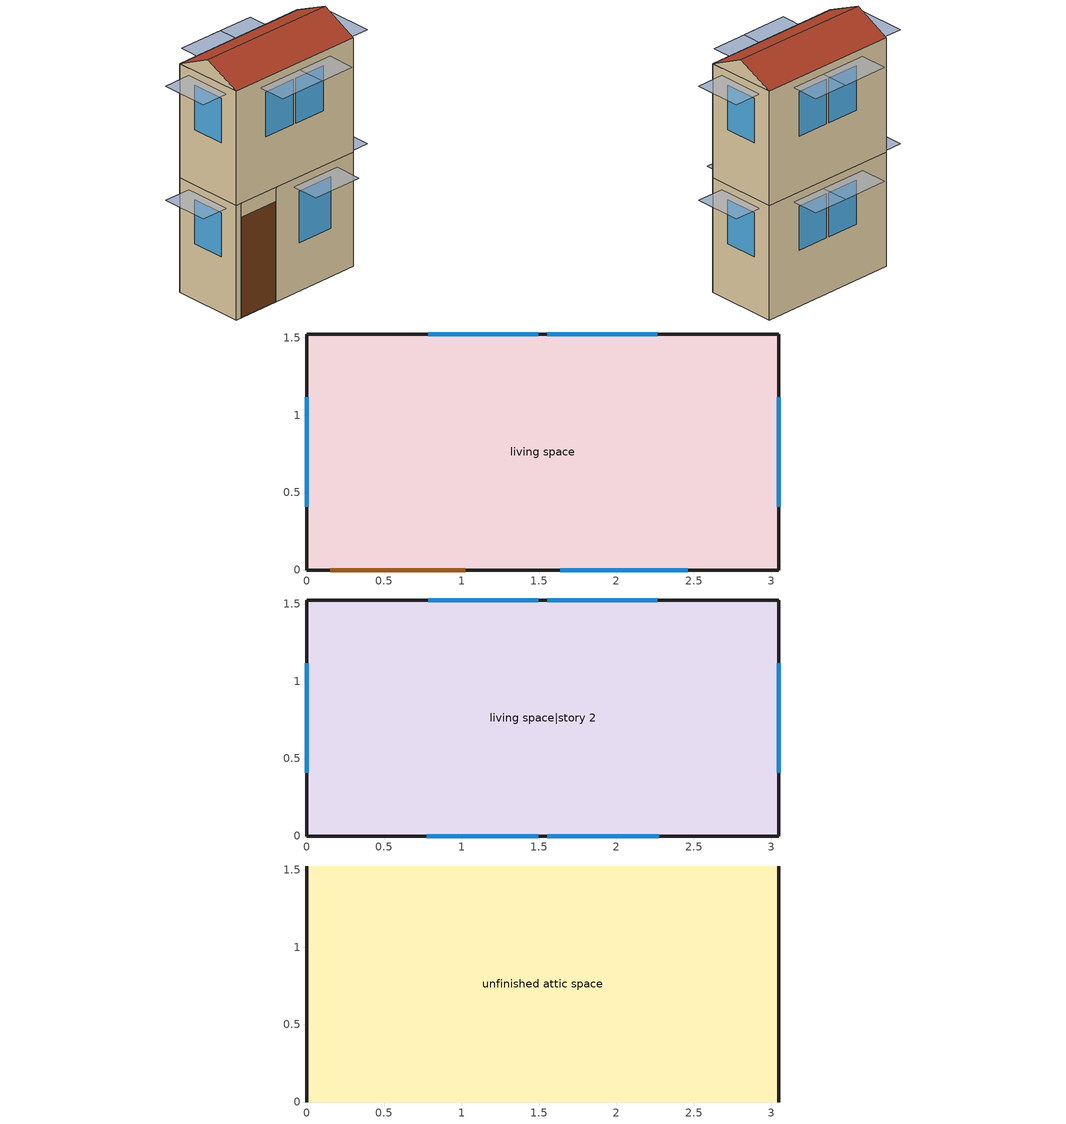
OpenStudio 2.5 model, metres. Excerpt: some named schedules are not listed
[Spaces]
living space
 floor foundation (FloorFndGrndFinSlab): 0,0 0,1.52 3.05,1.52 3.05,0 z0
 wall outside (WallExtInsFin): 0,1.52 0,0 0.13,0 1.05,0 3.05,0 3.05,1.52 0,1.52 z0:2.44
 window (WindowConstruction): 1.64,0 2.46,0 z1.04:2.13; 2.26,1.52 1.55,1.52 / 1.49,1.52 0.79,1.52 / 0,1.12 0,0.41 / 3.05,0.41 3.05,1.12 z1.19:2.13
 door (Door): 0.15,0 1.02,0 z0:2.13
living space|story 2
 floor to living space (FloorFinUninsFin): 0,0 0,1.52 3.05,1.52 3.05,0 z2.44
 wall outside (WallExtInsFin): 0,1.52 0,0 3.05,0 3.05,1.52 0,1.52 z2.44:4.88
 window (WindowConstruction): 0.78,0 1.49,0 / 1.55,0 2.27,0 z3.62:4.57; 2.26,1.52 1.55,1.52 / 1.49,1.52 0.79,1.52 / 0,1.12 0,0.41 / 3.05,0.41 3.05,1.12 z3.63:4.57
unfinished attic space
 floor to living space|story 2 (FloorFinInsUnfinAttic): 0,1.52 3.05,1.52 3.05,0 0,0 z4.88
 wall outside (WallExtUninsUnfin): 0,0.76,5.26 0,1.52,4.88 0,0,4.88; 3.05,0.76,5.26 3.05,0,4.88 3.05,1.52,4.88
 roof outside (RoofUnfinInsExt): 3.05,0.76,5.26 0,0.76,5.26 0,0,4.88 3.05,0,4.88; 0,0.76,5.26 3.05,0.76,5.26 3.05,1.52,4.88 0,1.52,4.88
shading: 2.61,0 1.49,0 1.49,-0.61 2.61,-0.61 z2.29; 1.65,0 0.62,0 0.62,-0.61 1.65,-0.61 z4.72; 0.63,1.52 1.65,1.52 1.65,2.13 0.63,2.13 z2.29; 2.42,0 1.4,0 1.4,-0.61 2.42,-0.61 z4.72; 0.63,1.52 1.65,1.52 1.65,2.13 0.63,2.13 z4.72; 1.4,1.52 2.42,1.52 2.42,2.13 1.4,2.13 z2.29; 3.05,1.27 3.05,0.26 3.66,0.26 3.66,1.27 z4.72; 0,0.26 0,1.27 -0.61,1.27 -0.61,0.26 z2.29; 1.4,1.52 2.42,1.52 2.42,2.13 1.4,2.13 z4.72; 0,0.26 0,1.27 -0.61,1.27 -0.61,0.26 z4.72; 3.05,1.27 3.05,0.26 3.66,0.26 3.66,1.27 z2.29
[Building]
Building 1: North Axis {deg}=22.5; Standards Number of Stories=2; Standards Number of Above Ground Stories=2; Standards Building Type=singlefamilydetached; Standards Number of Living Units=1
[Site]
Denver Intl Ap_CO_USA: Latitude {deg}=39.83; Longitude {deg}=-104.65; Time Zone {hr}=-7; Elevation {m}=1650; Terrain=Suburbs
[ClimateZones]
Climate Zone Institution Name 2=Building America; Climate Zone Document Year 2=0; Climate Zone Value 2=Cold
[Site:WaterMainsTemperature]
Calculation Method=Correlation; Annual Average Outdoor Air Temperature {C}=10.8753; Maximum Difference In Monthly Average Outdoor Air Temperatures {deltaC}=23.1524
[Site:GroundTemperature:Deep]
10.8753, 10.8753, 10.8753, 10.8753, 10.8753, 10.8753, 10.8753, 10.8753, 10.8753, 10.8753, 10.8753, 10.8753
[Material] Roughness=Rough
Name | Thickness {m} | Conductivity {W/m-K} | Density {kg/m3} | Specific Heat {J/kg-K} | Thermal Absorptance | Solar Absorptance | Visible Absorptance
FloorUAAdditionalCeilingIns | 0.12827 | 0.0411113 | 16.02 | 1046.75
FloorUATrussandIns | 0.0889 | 0.0436674 | 50.7834 | 1165.1
Drywall 0.5 in. | 0.0127 | 0.160291 | 801 | 837.4 | 0.9 | 0.5 | 0.1
Asphalt Shingles, Medium | 0.009525 | 0.162714 | 1121.4 | 1465.45 | 0.91 | 0.85 | 0.85
RoofSheathing | 0.01905 | 0.115458 | 512.64 | 1214.23
RoofUARoofIns | 0.18415 | 8.02397 | 37.0049 | 1207.88
FootingMaterial | 0.2032 | 1.31141 | 2242.8 | 837.4
Concrete 8 in. | 0.1016 | 1.31141 | 2242.8 | 837.4 | 0.9
Floor Covering | 0.0127 | 0.0433444 | 54.468 | 1339.84 | 0.9 | 0.9
FloorFinStudAndAirFloor | 0.1397 | 0.557395 | 67.691 | 1210.98
Wood Floor | 0.015875 | 0.115458 | 544.68 | 1214.23
Vinyl, Light | 0.009525 | 0.089435 | 177.822 | 1046.75 | 0.9 | 0.3 | 0.3
WallSheathing | 0.0127 | 0.115458 | 512.64 | 1214.23
WallStudAndCavity | 0.0889 | 0.054245 | 162.403 | 1178.92
WallStudAndCavity 1 | 0.0889 | 0.393744 | 83.0341 | 1211.67
WallStudAndCavity 2 | 0.0889 | 0.397942 | 83.0341 | 1211.67
residential furniture material living space | 0.1524 | 0.115458 | 640.8 | 1214.23 | 0.9 | 0.6 | 0.1
DoorMaterial | 0.04445 | 0.0612267 | 512.64 | 1214.23
[Construction]
FloorFinInsUnfinAttic: FloorUAAdditionalCeilingIns, FloorUATrussandIns, Drywall 0.5 in.
RoofUnfinInsExt: Asphalt Shingles, Medium, RoofSheathing, RoofUARoofIns
FootingConstruction: FootingMaterial
FloorFndGrndFinSlab: Concrete 8 in., Floor Covering
FloorFinUninsFin: Drywall 0.5 in., FloorFinStudAndAirFloor, RoofSheathing, Wood Floor, Floor Covering
WallExtInsFin: Vinyl, Light, WallSheathing, WallStudAndCavity, Drywall 0.5 in.
WallExtUninsUnfin: Vinyl, Light, WallSheathing, WallStudAndCavity 1
WallIntFinUninsFin: WallStudAndCavity 2, Drywall 0.5 in.
residential furniture construction living space; residential furniture construction living space|story 2: residential furniture material living space
WindowConstruction: WindowMaterial
Door: DoorMaterial
[WindowMaterial:Shade]
CoolingShade: Solar Transmittance=0.999; Solar Reflectance=0.00099; Visible Transmittance=0.999; Visible Reflectance=0.00099; Thermal Hemispherical Emissivity=1e-005; Thermal Transmittance=0.999; Thickness {m}=0.0001; Conductivity {W/m-K}=10000; Shade to Glass Distance {m}=0.001; Top Opening Multiplier=0; Bottom Opening Multiplier=0; Left-Side Opening Multiplier=0; Right-Side Opening Multiplier=0; Airflow Permeability=0
[WindowMaterial:SimpleGlazingSystem]
WindowMaterial: U-Factor {W/m2-K}=2.10086; Solar Heat Gain Coefficient=0.21
[BuildingUnit] Building Unit Type=Residential
EPWWeatherInfo; unit 1
[ThermalZone] Use Ideal Air Loads=No
Name | Volume {m3}
living zone; unfinished attic zone
res ds_1 ret air zone | 0
[Sizing:Zone] Zone Cooling Design Supply Air Temperature Input Method=SupplyAirTemperature; Zone Cooling Design Supply Air Temperature {C}=14; Zone Cooling Design Supply Air Temperature Difference {deltaC}=11.11; Zone Heating Design Supply Air Temperature Input Method=SupplyAirTemperature; Zone Heating Design Supply Air Temperature {C}=40; Zone Heating Design Supply Air Temperature Difference {deltaC}=11.11; Zone Cooling Design Supply Air Humidity Ratio {kg-H2O/kg-air}=0.0085; Zone Heating Design Supply Air Humidity Ratio {kg-H2O/kg-air}=0.008; Cooling Design Air Flow Method=DesignDay; Heating Design Air Flow Method=DesignDay; Account for Dedicated Outdoor Air System=No; Dedicated Outdoor Air System Control Strategy=NeutralSupplyAir; Dedicated Outdoor Air Low Setpoint Temperature for Design {C}=autosize; Dedicated Outdoor Air High Setpoint Temperature for Design {C}=autosize
living zone; unfinished attic zone; res ds_1 ret air zone
[Space]
Name | Space Type | Thermal Zone | Building Unit
living space; living space|story 2 | Space Type 1 | living zone | unit 1
unfinished attic space | Space Type 2 | unfinished attic zone
res ds_1 ret air space |  | res ds_1 ret air zone
[SpaceType]
Name | Standards Space Type
Space Type 1 | living
Space Type 2 | unfinished attic
[People:Definition] Number of People Calculation Method=People; Number of People {people}=1.32; Fraction Radiant=0.319734; Sensible Heat Fraction=0.573; Carbon Dioxide Generation Rate {m3/s-W}=0; Enable ASHRAE 55 Comfort Warnings=No; Mean Radiant Temperature Calculation Type=ZoneAveraged
residential occupants|living space|story 2; residential occupants|living space
[People] Number of People Schedule=residential occupants schedule; Activity Level Schedule=Schedule Ruleset 1; Multiplier=1
Name | People Definition | Space or SpaceType
residential occupants|living space|story 2 | residential occupants|living space|story 2 | living space|story 2
residential occupants|living space | residential occupants|living space | living space
[Foundation:Kiva]
Foundation Kiva 1: Wall Height Above Grade {m}=0.2032; Wall Depth Below Slab {m}=0.2032; Footing Wall Construction=FootingConstruction
[Foundation:Kiva:Settings]
Soil Conductivity {W/m-K}=1.731; Soil Density {kg/m3}=1842.3; Soil Specific Heat {J/kg-K}=418.7; Ground Solar Absorptivity=0.9; Ground Thermal Absorptivity=0.9; Ground Surface Roughness {m}=0.03; Far-Field Width {m}=40; Deep-Ground Boundary Condition=ZeroFlux; Deep-Ground Depth {m}=40; Minimum Cell Dimension {m}=0.02; Maximum Cell Growth Coefficient=1.5; Simulation Timestep=Hourly
[SurfaceProperty:ExposedFoundationPerimeter]
Surface 1: Exposed Perimeter Calculation Method=TotalExposedPerimeter; Total Exposed Perimeter {m}=9.144
[InternalMass:Definition] Design Level Calculation Method=SurfaceArea
Name | Construction | Surface Area {m2}
living space Partition; living space|story 2 Partition | WallIntFinUninsFin | 4.645152
residential furniture mass living space | residential furniture construction living space | 1.85806
residential furniture mass living space|story 2 | residential furniture construction living space|story 2 | 1.85806
[InternalMass] Multiplier=1
Name | Internal Mass Definition | Space or SpaceType
living space Partition | living space Partition | living space
living space|story 2 Partition | living space|story 2 Partition | living space|story 2
residential furniture mass living space | residential furniture mass living space | living space
residential furniture mass living space|story 2 | residential furniture mass living space|story 2 | living space|story 2
[ShadingControl]
WindowShadingControl: Shading Type=InteriorShade; Shading Device Material=CoolingShade; Shading Control Type=OnIfScheduleAllows; Schedule=Window shading schedule; Shading Control Is Scheduled=Yes
[ElectricEquipment:Definition] Design Level Calculation Method=EquipmentLevel
Name | Design Level {W} | Fraction Latent | Fraction Radiant | Fraction Lost
residential refrigerator | 65.0889 | 0 | 0 | 0
residential range electric | 35.9069 | 0.3 | 0.24 | 0.3
residential misc plug loads|living space|story 2; residential misc plug loads|living space | 153.145 | 0.021 | 0.558 | 0.049
res infil_1 house fan; res infil_1 range fan; res infil_1 bath fan | 0 | 0 | 0 | 1
[ElectricEquipment]
Name | Electric Equipment Definition | Space or SpaceType | Schedule
residential refrigerator | residential refrigerator | living space|story 2 | residential refrigerator schedule
residential range electric | residential range electric | living space|story 2 | residential range propane|false schedule
residential misc plug loads|living space|story 2 | residential misc plug loads|living space|story 2 | living space|story 2 | residential misc plug loads schedule
residential misc plug loads|living space | residential misc plug loads|living space | living space | residential misc plug loads schedule
res infil_1 house fan | res infil_1 house fan | living space|story 2 | Always On Discrete
res infil_1 range fan | res infil_1 range fan | living space|story 2 | Always On Discrete
res infil_1 bath fan | res infil_1 bath fan | living space|story 2 | Always On Discrete
[OtherEquipment:Definition]
residential range propane: Design Level Calculation Method=EquipmentLevel; Design Level {W}=375.952; Fraction Latent=0.2; Fraction Radiant=0.18; Fraction Lost=0.5
[OtherEquipment]
residential range propane: Other Equipment Definition=residential range propane; Space or SpaceType=living space|story 2; Schedule=residential range propane|false schedule; Fuel Type=PropaneGas
[GasEquipment:Definition]
residential hot tub heater gas: Design Level Calculation Method=EquipmentLevel; Design Level {W}=683.878; Fraction Latent=0; Fraction Radiant=0; Fraction Lost=1
[GasEquipment]
residential hot tub heater gas: Gas Equipment Definition=residential hot tub heater gas; Space or SpaceType=living space; Schedule=residential hot tub heater gas schedule
[SpaceInfiltration:EffectiveLeakageArea]
res infil|unfinished attic space: Space or SpaceType=unfinished attic space; Schedule=Always On Discrete; Effective Air Leakage Area {cm2}=154.684; Stack Coefficient=2.64777e-05; Wind Coefficient=3.58865e-05
[EnergyManagementSystem:Sensor]
Name | Output Variable or Output Meter | Output Variable or Output Meter Index Key
res_nv_pb_s | Site Outdoor Air Barometric Pressure
res_af_vw_s | Site Wind Speed
res_nv_wt_s | Site Outdoor Air Humidity Ratio
res_af_1_tin_s | Zone Mean Air Temperature | living zone
res_af_1_tt_s | Zone Outdoor Air Drybulb Temperature | living zone
res_nv_1_nva_s | Schedule Value | res nv_1 avail schedule
res_nv_1_sp_s | Schedule Value | res nv_1 temp schedule
res_ds_1_win_s | Zone Mean Air Humidity Ratio | living zone
res_infil_1_range_sch_s | Schedule Value | res mv_1 range exhaust schedule
res_infil_1_bath_sch_s | Schedule Value | res mv_1 bath exhaust schedule
res_infil_1_wh_sch_s | Schedule Value | Always On Discrete
[SpaceInfiltration:DesignFlowRate] Space or SpaceType=living space|story 2; Schedule=Always On Discrete; Design Flow Rate Calculation Method=Flow/Space; Design Flow Rate {m3/s}=0
res nv_1 flow; res infil_1 flow
[EnergyManagementSystem:Actuator]
Name | Actuated Component | Actuated Component Type | Actuated Component Control Type
res_nv_1_flow_act | res nv_1 flow | Zone Infiltration | Air Exchange Flow Rate
res_infil_1_house_fan_act | res infil_1 house fan | ElectricEquipment | Electric Power Level
res_infil_1_range_fan_act | res infil_1 range fan | ElectricEquipment | Electric Power Level
res_infil_1_bath_fan_act | res infil_1 bath fan | ElectricEquipment | Electric Power Level
res_infil_1_flow_act | res infil_1 flow | Zone Infiltration | Air Exchange Flow Rate
[EnergyManagementSystem:Program]
res_nv_1_program: Set Tdiff = res_af_1_tin_s-res_af_1_tt_s; Set dT = (@Abs Tdiff); Set pt = (@RhFnTdbWPb res_af_1_tt_s res_nv_wt_s res_nv_pb_s); Set NVA = 3018.4293253412557; Set Cs = 0.00017926040778923255; Set Cw = 8.70903777141566e-05; Set MNV = 0.12585265152000003; Set MHR = 0.0115; Set MRH = 0.7; Set temp1 = (res_nv_1_nva_s*NVA); Set SGNV = temp1*((((Cs*dT)+(Cw*(res_af_vw_s^2)))^0.5)/1000); If (res_nv_wt_s<MHR) && (pt<MRH) && (res_af_1_tin_s>res_nv_1_sp_s); Set temp2 = (res_af_1_tin_s-res_nv_1_sp_s); Set NVadj1 = temp2/(res_af_1_tin_s-res_af_1_tt_s); Set NVadj2 = (@Min NVadj1 1); Set NVadj3 = (@Max NVadj2 0); Set NVadj = SGNV*NVadj3; Set res_nv_1_flow_act = (@Min NVadj MNV); Else; Set res_nv_1_flow_act = 0; EndIf
res_ds_1_program: Set res_ds_1_lk_sup_fan_equiv = 0; Set res_ds_1_lk_ret_fan_equiv = 0
res_infil_1_program: Set p_m = 0.14; Set p_s = 0.22; Set s_m = 270; Set s_s = 370; Set z_m = 9.99744; Set z_s = 4.8768; Set f_t = (((s_m/z_m)^p_m)*((z_s/s_s)^p_s)); Set Tdiff = res_af_1_tin_s-res_af_1_tt_s; Set dT = @Abs Tdiff; Set c = 0.0035; Set Cs = 0.0749; Set Cw = 0.1406; Set n = 0.67; Set sft = (f_t*0.5); Set temp1 = ((c*Cw)*((sft*res_af_vw_s)^(2*n)))^2; Set Qn = (((c*Cs*(dT^n))^2)+temp1)^0.5; Set Tdiff = res_af_1_tin_s-res_af_1_tt_s; Set dT = @Abs Tdiff; Set QWHV = res_infil_1_wh_sch_s*0.0146; Set Qrange = res_infil_1_range_sch_s*0.0472; Set Qdryer = 0.0; Set Qbath = res_infil_1_bath_sch_s*0.0472; Set QhpwhOut = 0; Set QhpwhIn = 0; Set QductsOut = res_ds_1_lk_ret_fan_equiv; Set QductsIn = res_ds_1_lk_sup_fan_equiv; Set Qout = QWHV+Qrange+Qbath+Qdryer+QhpwhOut+QductsOut; Set Qin = QhpwhIn+QductsIn; Set Qu = (@Abs (Qout-Qin)); Set Qb = (@Min Qout Qin); Set faneff_wh = 0.9438948864000002; Set res_infil_1_house_fan_act = (QWHV*300)/faneff_wh; Set faneff_sp = 0.4719474432000001; Set res_infil_1_range_fan_act = (Qrange*300)/faneff_sp; Set res_infil_1_bath_fan_act = (Qbath*300)/faneff_sp; Set Q_acctd_for_elsewhere = QhpwhOut+QhpwhIn+QductsOut+QductsIn; Set res_infil_1_flow_act = (((Qu^2)+(Qn^2))^0.5)-Q_acctd_for_elsewhere; Set res_infil_1_flow_act = (@Max res_infil_1_flow_act 0)
[EnergyManagementSystem:ProgramCallingManager]
res af_1 program calling manager: BeginTimestepBeforePredictor; res_infil_1_program; res_nv_1_program
res ds_1 program calling manager: EndOfSystemTimestepAfterHVACReporting; res_ds_1_program
[Schedule:Ruleset]
Name | Default Day Schedule | Summer Design Day Schedule | Winter Design Day Schedule
residential occupants schedule | Schedule Day 1 | residential occupants schedule allday7 1 | residential occupants schedule allday1 1
Schedule Ruleset 1 | Schedule Day 2
Window shading schedule | Schedule Day 3 | Window shading schedule allday7 1 | Window shading schedule allday1 1
residential refrigerator schedule | Schedule Day 4 | residential refrigerator schedule allday7 1 | residential refrigerator schedule allday1 1
residential range propane|false schedule | Schedule Day 5 | residential range propane|false schedule allday7 1 | residential range propane|false schedule allday1 1
residential misc plug loads schedule | Schedule Day 6 | residential misc plug loads schedule allday7 1 | residential misc plug loads schedule allday1 1
residential hot tub heater gas schedule | Schedule Day 7 | residential hot tub heater gas schedule allday7 1 | residential hot tub heater gas schedule allday1 1
res nv_1 temp schedule | Schedule Day 8 | res nv_1 temp schedule allday7 1 | res nv_1 temp schedule allday1 1
res nv_1 avail schedule | Schedule Day 9
res mv_1 range exhaust schedule | Schedule Day 10 | res mv_1 range exhaust schedule allday7 1 | res mv_1 range exhaust schedule allday1 1
res mv_1 bath exhaust schedule | Schedule Day 11 | res mv_1 bath exhaust schedule allday7 1 | res mv_1 bath exhaust schedule allday1 1
[Schedule:Day]
Schedule Day 1; Schedule Day 3; Schedule Day 4; Schedule Day 5; Schedule Day 6; Schedule Day 7; Schedule Day 8; Schedule Day 9; Schedule Day 10; Schedule Day 11: 24, 0, 0
residential occupants schedule allday1; residential occupants schedule allday2; residential occupants schedule allday3; residential occupants schedule allday4; residential occupants schedule allday5; residential occupants schedule allday6; residential occupants schedule allday7; residential occupants schedule allday8; residential occupants schedule allday9; residential occupants schedule allday10; residential occupants schedule allday11; residential occupants schedule allday12; residential occupants schedule allday1 1; residential occupants schedule allday7 1: 1, 0, 1, 2, 0, 1, 3, 0, 1, 4, 0, 1, 5, 0, 1, 6, 0, 1, 7, 0, 1, 8, 0, 0.88, 9, 0, 0.41, 10, 0, 0.24, 11, 0, 0.24, 12, 0, 0.24, 13, 0, 0.24, 14, 0, 0.24, 15, 0, 0.24, 16, 0, 0.24, 17, 0, 0.29, 18, 0, 0.55, 19, 0, 0.9, 20, 0, 0.9, 21, 0, 0.9, 22, 0, 1, 23, 0, 1, 24, 0, 1
Schedule Day 2: 24, 0, 112.539
Window shading schedule allday1; Window shading schedule allday2; Window shading schedule allday3; Window shading schedule allday4; Window shading schedule allday11; Window shading schedule allday12; Window shading schedule allday1 1: 1, 0, 0, 2, 0, 0, 3, 0, 0, 4, 0, 0, 5, 0, 0, 6, 0, 0, 7, 0, 0, 8, 0, 0, 9, 0, 0, 10, 0, 0, 11, 0, 0, 12, 0, 0, 13, 0, 0, 14, 0, 0, 15, 0, 0, 16, 0, 0, 17, 0, 0, 18, 0, 0, 19, 0, 0, 20, 0, 0, 21, 0, 0, 22, 0, 0, 23, 0, 0, 24, 0, 0
Window shading schedule allday5; Window shading schedule allday6; Window shading schedule allday7; Window shading schedule allday8; Window shading schedule allday9; Window shading schedule allday10; Window shading schedule allday7 1; res nv_1 availability schedule allday1 on; res nv_1 availability schedule allday1 on 1; res nv_1 availability schedule allday1 on 2; res nv_1 availability schedule allday1 on 3; res nv_1 availability schedule allday1 on 4; res nv_1 availability schedule allday1 on 5; res nv_1 availability schedule allday1 on 6; res nv_1 availability schedule allday1 on 7: 1, 0, 1, 2, 0, 1, 3, 0, 1, 4, 0, 1, 5, 0, 1, 6, 0, 1, 7, 0, 1, 8, 0, 1, 9, 0, 1, 10, 0, 1, 11, 0, 1, 12, 0, 1, 13, 0, 1, 14, 0, 1, 15, 0, 1, 16, 0, 1, 17, 0, 1, 18, 0, 1, 19, 0, 1, 20, 0, 1, 21, 0, 1, 22, 0, 1, 23, 0, 1, 24, 0, 1
residential refrigerator schedule allday1; residential refrigerator schedule allday12; residential refrigerator schedule allday1 1: 1, 0, 0.610949, 2, 0, 0.595675, 3, 0, 0.580401, 4, 0, 0.565128, 5, 0, 0.549854, 6, 0, 0.549854, 7, 0, 0.580401, 8, 0, 0.610949, 9, 0, 0.626223, 10, 0, 0.626223, 11, 0, 0.610949, 12, 0, 0.610949, 13, 0, 0.641496, 14, 0, 0.641496, 15, 0, 0.641496, 16, 0, 0.626223, 17, 0, 0.672044, 18, 0, 0.733139, 19, 0, 0.763686, 20, 0, 0.733139, 21, 0, 0.717865, 22, 0, 0.702591, 23, 0, 0.672044, 24, 0, 0.626223
residential refrigerator schedule allday2: 1, 0, 0.609489, 2, 0, 0.594252, 3, 0, 0.579015, 4, 0, 0.563777, 5, 0, 0.54854, 6, 0, 0.54854, 7, 0, 0.579015, 8, 0, 0.609489, 9, 0, 0.624726, 10, 0, 0.624726, 11, 0, 0.609489, 12, 0, 0.609489, 13, 0, 0.639964, 14, 0, 0.639964, 15, 0, 0.639964, 16, 0, 0.624726, 17, 0, 0.670438, 18, 0, 0.731387, 19, 0, 0.761861, 20, 0, 0.731387, 21, 0, 0.71615, 22, 0, 0.700912, 23, 0, 0.670438, 24, 0, 0.624726
residential refrigerator schedule allday3; residential refrigerator schedule allday4; residential refrigerator schedule allday5: 1, 0, 0.791241, 2, 0, 0.77146, 3, 0, 0.751679, 4, 0, 0.731898, 5, 0, 0.712117, 6, 0, 0.712117, 7, 0, 0.751679, 8, 0, 0.791241, 9, 0, 0.811022, 10, 0, 0.811022, 11, 0, 0.791241, 12, 0, 0.791241, 13, 0, 0.830803, 14, 0, 0.830803, 15, 0, 0.830803, 16, 0, 0.811022, 17, 0, 0.870365, 18, 0, 0.949489, 19, 0, 0.989051, 20, 0, 0.949489, 21, 0, 0.929708, 22, 0, 0.909927, 23, 0, 0.870365, 24, 0, 0.811022
residential refrigerator schedule allday6; residential refrigerator schedule allday7; residential refrigerator schedule allday8; residential refrigerator schedule allday9; residential refrigerator schedule allday7 1: 1, 0, 0.8, 2, 0, 0.78, 3, 0, 0.76, 4, 0, 0.74, 5, 0, 0.72, 6, 0, 0.72, 7, 0, 0.76, 8, 0, 0.8, 9, 0, 0.82, 10, 0, 0.82, 11, 0, 0.8, 12, 0, 0.8, 13, 0, 0.84, 14, 0, 0.84, 15, 0, 0.84, 16, 0, 0.82, 17, 0, 0.88, 18, 0, 0.96, 19, 0, 1, 20, 0, 0.96, 21, 0, 0.94, 22, 0, 0.92, 23, 0, 0.88, 24, 0, 0.82
residential refrigerator schedule allday10: 1, 0, 0.679562, 2, 0, 0.662573, 3, 0, 0.645584, 4, 0, 0.628595, 5, 0, 0.611606, 6, 0, 0.611606, 7, 0, 0.645584, 8, 0, 0.679562, 9, 0, 0.696551, 10, 0, 0.696551, 11, 0, 0.679562, 12, 0, 0.679562, 13, 0, 0.71354, 14, 0, 0.71354, 15, 0, 0.71354, 16, 0, 0.696551, 17, 0, 0.747518, 18, 0, 0.815474, 19, 0, 0.849453, 20, 0, 0.815474, 21, 0, 0.798485, 22, 0, 0.781496, 23, 0, 0.747518, 24, 0, 0.696551
residential refrigerator schedule allday11: 1, 0, 0.675182, 2, 0, 0.658303, 3, 0, 0.641423, 4, 0, 0.624544, 5, 0, 0.607664, 6, 0, 0.607664, 7, 0, 0.641423, 8, 0, 0.675182, 9, 0, 0.692062, 10, 0, 0.692062, 11, 0, 0.675182, 12, 0, 0.675182, 13, 0, 0.708942, 14, 0, 0.708942, 15, 0, 0.708942, 16, 0, 0.692062, 17, 0, 0.742701, 18, 0, 0.810219, 19, 0, 0.843978, 20, 0, 0.810219, 21, 0, 0.793339, 22, 0, 0.77646, 23, 0, 0.742701, 24, 0, 0.692062
residential range propane|false schedule allday1; residential range propane|false schedule allday2; residential range propane|false schedule allday12; residential range propane|false schedule allday1 1: 1, 0, 0.0466667, 2, 0, 0.0466667, 3, 0, 0.0266667, 4, 0, 0.0266667, 5, 0, 0.0466667, 6, 0, 0.0733333, 7, 0, 0.166667, 8, 0, 0.28, 9, 0, 0.306667, 10, 0, 0.32, 11, 0, 0.28, 12, 0, 0.333333, 13, 0, 0.38, 14, 0, 0.306667, 15, 0, 0.38, 16, 0, 0.293333, 17, 0, 0.613333, 18, 0, 1, 19, 0, 0.78, 20, 0, 0.4, 21, 0, 0.233333, 22, 0, 0.166667, 23, 0, 0.106667, 24, 0, 0.0733333
residential range propane|false schedule allday3; residential range propane|false schedule allday5: 1, 0, 0.0421574, 2, 0, 0.0421574, 3, 0, 0.0240899, 4, 0, 0.0240899, 5, 0, 0.0421574, 6, 0, 0.0662473, 7, 0, 0.150562, 8, 0, 0.252944, 9, 0, 0.277034, 10, 0, 0.289079, 11, 0, 0.252944, 12, 0, 0.301124, 13, 0, 0.343282, 14, 0, 0.277034, 15, 0, 0.343282, 16, 0, 0.264989, 17, 0, 0.554069, 18, 0, 0.903373, 19, 0, 0.704631, 20, 0, 0.361349, 21, 0, 0.210787, 22, 0, 0.150562, 23, 0, 0.0963598, 24, 0, 0.0662473
residential range propane|false schedule allday4: 1, 0, 0.0419872, 2, 0, 0.0419872, 3, 0, 0.0239927, 4, 0, 0.0239927, 5, 0, 0.0419872, 6, 0, 0.0659799, 7, 0, 0.149954, 8, 0, 0.251923, 9, 0, 0.275916, 10, 0, 0.287912, 11, 0, 0.251923, 12, 0, 0.299909, 13, 0, 0.341896, 14, 0, 0.275916, 15, 0, 0.341896, 16, 0, 0.26392, 17, 0, 0.551832, 18, 0, 0.899727, 19, 0, 0.701787, 20, 0, 0.359891, 21, 0, 0.209936, 22, 0, 0.149954, 23, 0, 0.0959708, 24, 0, 0.0659799
residential range propane|false schedule allday6; residential range propane|false schedule allday9: 1, 0, 0.0378608, 2, 0, 0.0378608, 3, 0, 0.0216348, 4, 0, 0.0216348, 5, 0, 0.0378608, 6, 0, 0.0594956, 7, 0, 0.135217, 8, 0, 0.227165, 9, 0, 0.2488, 10, 0, 0.259617, 11, 0, 0.227165, 12, 0, 0.270435, 13, 0, 0.308295, 14, 0, 0.2488, 15, 0, 0.308295, 16, 0, 0.237982, 17, 0, 0.4976, 18, 0, 0.811304, 19, 0, 0.632817, 20, 0, 0.324521, 21, 0, 0.189304, 22, 0, 0.135217, 23, 0, 0.086539, 24, 0, 0.0594956
residential range propane|false schedule allday7; residential range propane|false schedule allday8; residential range propane|false schedule allday7 1: 1, 0, 0.0381161, 2, 0, 0.0381161, 3, 0, 0.0217806, 4, 0, 0.0217806, 5, 0, 0.0381161, 6, 0, 0.0598967, 7, 0, 0.136129, 8, 0, 0.228696, 9, 0, 0.250477, 10, 0, 0.261367, 11, 0, 0.228696, 12, 0, 0.272258, 13, 0, 0.310374, 14, 0, 0.250477, 15, 0, 0.310374, 16, 0, 0.239587, 17, 0, 0.500954, 18, 0, 0.816773, 19, 0, 0.637083, 20, 0, 0.326709, 21, 0, 0.19058, 22, 0, 0.136129, 23, 0, 0.0871225, 24, 0, 0.0598967
residential range propane|false schedule allday10; residential range propane|false schedule allday11: 1, 0, 0.0461562, 2, 0, 0.0461562, 3, 0, 0.026375, 4, 0, 0.026375, 5, 0, 0.0461562, 6, 0, 0.0725311, 7, 0, 0.164844, 8, 0, 0.276937, 9, 0, 0.303312, 10, 0, 0.3165, 11, 0, 0.276937, 12, 0, 0.329687, 13, 0, 0.375843, 14, 0, 0.303312, 15, 0, 0.375843, 16, 0, 0.290125, 17, 0, 0.606624, 18, 0, 0.989061, 19, 0, 0.771468, 20, 0, 0.395624, 21, 0, 0.230781, 22, 0, 0.164844, 23, 0, 0.1055, 24, 0, 0.0725311
residential misc plug loads schedule allday1; residential misc plug loads schedule allday12; residential misc plug loads schedule allday1 1: 1, 0, 0.655649, 2, 0, 0.618183, 3, 0, 0.599451, 4, 0, 0.580718, 5, 0, 0.599451, 6, 0, 0.618183, 7, 0, 0.693115, 8, 0, 0.786779, 9, 0, 0.805512, 10, 0, 0.805512, 11, 0, 0.805512, 12, 0, 0.824245, 13, 0, 0.842977, 14, 0, 0.842977, 15, 0, 0.824245, 16, 0, 0.86171, 17, 0, 0.899176, 18, 0, 0.974107, 19, 0, 0.99284, 20, 0, 0.936642, 21, 0, 0.880443, 22, 0, 0.842977, 23, 0, 0.749313, 24, 0, 0.674382
residential misc plug loads schedule allday2: 1, 0, 0.660377, 2, 0, 0.622642, 3, 0, 0.603774, 4, 0, 0.584906, 5, 0, 0.603774, 6, 0, 0.622642, 7, 0, 0.698113, 8, 0, 0.792453, 9, 0, 0.811321, 10, 0, 0.811321, 11, 0, 0.811321, 12, 0, 0.830189, 13, 0, 0.849057, 14, 0, 0.849057, 15, 0, 0.830189, 16, 0, 0.867925, 17, 0, 0.90566, 18, 0, 0.981132, 19, 0, 1, 20, 0, 0.943396, 21, 0, 0.886792, 22, 0, 0.849057, 23, 0, 0.754717, 24, 0, 0.679245
residential misc plug loads schedule allday3; residential misc plug loads schedule allday5: 1, 0, 0.521682, 2, 0, 0.491872, 3, 0, 0.476967, 4, 0, 0.462062, 5, 0, 0.476967, 6, 0, 0.491872, 7, 0, 0.551493, 8, 0, 0.626019, 9, 0, 0.640924, 10, 0, 0.640924, 11, 0, 0.640924, 12, 0, 0.655829, 13, 0, 0.670734, 14, 0, 0.670734, 15, 0, 0.655829, 16, 0, 0.68564, 17, 0, 0.71545, 18, 0, 0.775071, 19, 0, 0.789976, 20, 0, 0.745261, 21, 0, 0.700545, 22, 0, 0.670734, 23, 0, 0.596208, 24, 0, 0.536588
residential misc plug loads schedule allday4: 1, 0, 0.519581, 2, 0, 0.489891, 3, 0, 0.475045, 4, 0, 0.4602, 5, 0, 0.475045, 6, 0, 0.489891, 7, 0, 0.549271, 8, 0, 0.623497, 9, 0, 0.638342, 10, 0, 0.638342, 11, 0, 0.638342, 12, 0, 0.653187, 13, 0, 0.668033, 14, 0, 0.668033, 15, 0, 0.653187, 16, 0, 0.682878, 17, 0, 0.712568, 18, 0, 0.771949, 19, 0, 0.786794, 20, 0, 0.742258, 21, 0, 0.697723, 22, 0, 0.668033, 23, 0, 0.593807, 24, 0, 0.534426
residential misc plug loads schedule allday6; residential misc plug loads schedule allday9: 1, 0, 0.434473, 2, 0, 0.409646, 3, 0, 0.397232, 4, 0, 0.384819, 5, 0, 0.397232, 6, 0, 0.409646, 7, 0, 0.4593, 8, 0, 0.521367, 9, 0, 0.533781, 10, 0, 0.533781, 11, 0, 0.533781, 12, 0, 0.546194, 13, 0, 0.558608, 14, 0, 0.558608, 15, 0, 0.546194, 16, 0, 0.571021, 17, 0, 0.595848, 18, 0, 0.645502, 19, 0, 0.657916, 20, 0, 0.620675, 21, 0, 0.583435, 22, 0, 0.558608, 23, 0, 0.49654, 24, 0, 0.446886
residential misc plug loads schedule allday7; residential misc plug loads schedule allday8; residential misc plug loads schedule allday7 1: 1, 0, 0.43132, 2, 0, 0.406674, 3, 0, 0.39435, 4, 0, 0.382027, 5, 0, 0.39435, 6, 0, 0.406674, 7, 0, 0.455967, 8, 0, 0.517585, 9, 0, 0.529908, 10, 0, 0.529908, 11, 0, 0.529908, 12, 0, 0.542231, 13, 0, 0.554555, 14, 0, 0.554555, 15, 0, 0.542231, 16, 0, 0.566878, 17, 0, 0.591525, 18, 0, 0.640819, 19, 0, 0.653142, 20, 0, 0.616172, 21, 0, 0.579202, 22, 0, 0.554555, 23, 0, 0.492938, 24, 0, 0.443644
residential misc plug loads schedule allday10: 1, 0, 0.520106, 2, 0, 0.490386, 3, 0, 0.475526, 4, 0, 0.460666, 5, 0, 0.475526, 6, 0, 0.490386, 7, 0, 0.549827, 8, 0, 0.624128, 9, 0, 0.638988, 10, 0, 0.638988, 11, 0, 0.638988, 12, 0, 0.653848, 13, 0, 0.668708, 14, 0, 0.668708, 15, 0, 0.653848, 16, 0, 0.683568, 17, 0, 0.713289, 18, 0, 0.772729, 19, 0, 0.787589, 20, 0, 0.743009, 21, 0, 0.698428, 22, 0, 0.668708, 23, 0, 0.594407, 24, 0, 0.534966
residential misc plug loads schedule allday11: 1, 0, 0.51853, 2, 0, 0.4889, 3, 0, 0.474085, 4, 0, 0.45927, 5, 0, 0.474085, 6, 0, 0.4889, 7, 0, 0.54816, 8, 0, 0.622236, 9, 0, 0.637051, 10, 0, 0.637051, 11, 0, 0.637051, 12, 0, 0.651867, 13, 0, 0.666682, 14, 0, 0.666682, 15, 0, 0.651867, 16, 0, 0.681497, 17, 0, 0.711127, 18, 0, 0.770388, 19, 0, 0.785203, 20, 0, 0.740757, 21, 0, 0.696312, 22, 0, 0.666682, 23, 0, 0.592606, 24, 0, 0.533345
residential hot tub heater gas schedule allday1; residential hot tub heater gas schedule allday12; residential hot tub heater gas schedule allday1 1: 1, 0, 0.145464, 2, 0, 0.175769, 3, 0, 0.145464, 4, 0, 0.175769, 5, 0, 0.284867, 6, 0, 0.406087, 7, 0, 0.345477, 8, 0, 0.145464, 9, 0, 0.145464, 10, 0, 0.115159, 11, 0, 0.090915, 12, 0, 0.084854, 13, 0, 0.084854, 14, 0, 0.084854, 15, 0, 0.145464, 16, 0, 0.351538, 17, 0, 0.763686, 18, 0, 0.739442, 19, 0, 0.412148, 20, 0, 0.369721, 21, 0, 0.309111, 22, 0, 0.260623, 23, 0, 0.145464, 24, 0, 0.145464
residential hot tub heater gas schedule allday2: 1, 0, 0.145116, 2, 0, 0.175349, 3, 0, 0.145116, 4, 0, 0.175349, 5, 0, 0.284186, 6, 0, 0.405117, 7, 0, 0.344652, 8, 0, 0.145116, 9, 0, 0.145116, 10, 0, 0.114884, 11, 0, 0.0906978, 12, 0, 0.0846513, 13, 0, 0.0846513, 14, 0, 0.0846513, 15, 0, 0.145116, 16, 0, 0.350698, 17, 0, 0.761861, 18, 0, 0.737675, 19, 0, 0.411163, 20, 0, 0.368838, 21, 0, 0.308372, 22, 0, 0.26, 23, 0, 0.145116, 24, 0, 0.145116
residential hot tub heater gas schedule allday3; residential hot tub heater gas schedule allday4; residential hot tub heater gas schedule allday5: 1, 0, 0.188391, 2, 0, 0.227639, 3, 0, 0.188391, 4, 0, 0.227639, 5, 0, 0.368932, 6, 0, 0.525924, 7, 0, 0.447428, 8, 0, 0.188391, 9, 0, 0.188391, 10, 0, 0.149143, 11, 0, 0.117744, 12, 0, 0.109895, 13, 0, 0.109895, 14, 0, 0.109895, 15, 0, 0.188391, 16, 0, 0.455277, 17, 0, 0.989051, 18, 0, 0.957653, 19, 0, 0.533774, 20, 0, 0.478826, 21, 0, 0.40033, 22, 0, 0.337533, 23, 0, 0.188391, 24, 0, 0.188391
residential hot tub heater gas schedule allday6; residential hot tub heater gas schedule allday7; residential hot tub heater gas schedule allday8; residential hot tub heater gas schedule allday9; residential hot tub heater gas schedule allday7 1: 1, 0, 0.190476, 2, 0, 0.230159, 3, 0, 0.190476, 4, 0, 0.230159, 5, 0, 0.373016, 6, 0, 0.531746, 7, 0, 0.452381, 8, 0, 0.190476, 9, 0, 0.190476, 10, 0, 0.150794, 11, 0, 0.119048, 12, 0, 0.111111, 13, 0, 0.111111, 14, 0, 0.111111, 15, 0, 0.190476, 16, 0, 0.460317, 17, 0, 1, 18, 0, 0.968254, 19, 0, 0.539683, 20, 0, 0.484127, 21, 0, 0.404762, 22, 0, 0.34127, 23, 0, 0.190476, 24, 0, 0.190476
residential hot tub heater gas schedule allday10: 1, 0, 0.1618, 2, 0, 0.195509, 3, 0, 0.1618, 4, 0, 0.195509, 5, 0, 0.316859, 6, 0, 0.451693, 7, 0, 0.384276, 8, 0, 0.1618, 9, 0, 0.1618, 10, 0, 0.128092, 11, 0, 0.101125, 12, 0, 0.0943836, 13, 0, 0.0943836, 14, 0, 0.0943836, 15, 0, 0.1618, 16, 0, 0.391018, 17, 0, 0.849453, 18, 0, 0.822486, 19, 0, 0.458435, 20, 0, 0.411243, 21, 0, 0.343826, 22, 0, 0.289893, 23, 0, 0.1618, 24, 0, 0.1618
residential hot tub heater gas schedule allday11: 1, 0, 0.160758, 2, 0, 0.194249, 3, 0, 0.160758, 4, 0, 0.194249, 5, 0, 0.314817, 6, 0, 0.448782, 7, 0, 0.3818, 8, 0, 0.160758, 9, 0, 0.160758, 10, 0, 0.127267, 11, 0, 0.100474, 12, 0, 0.0937753, 13, 0, 0.0937753, 14, 0, 0.0937753, 15, 0, 0.160758, 16, 0, 0.388498, 17, 0, 0.843978, 18, 0, 0.817185, 19, 0, 0.45548, 20, 0, 0.408593, 21, 0, 0.34161, 22, 0, 0.288024, 23, 0, 0.160758, 24, 0, 0.160758
res nv_1 temp schedule allday1 1: 1, 0, 23.8889, 2, 0, 23.8889, 3, 0, 23.8889, 4, 0, 23.8889, 5, 0, 23.8889, 6, 0, 23.8889, 7, 0, 23.8889, 8, 0, 23.8889, 9, 0, 23.8889, 10, 0, 23.8889, 11, 0, 23.8889, 12, 0, 23.8889, 13, 0, 23.8889, 14, 0, 23.8889, 15, 0, 23.8889, 16, 0, 23.8889, 17, 0, 23.8889, 18, 0, 23.8889, 19, 0, 23.8889, 20, 0, 23.8889, 21, 0, 23.8889, 22, 0, 23.8889, 23, 0, 23.8889, 24, 0, 23.8889
res nv_1 temp schedule allday7 1: 1, 0, 22.2222, 2, 0, 22.2222, 3, 0, 22.2222, 4, 0, 22.2222, 5, 0, 22.2222, 6, 0, 22.2222, 7, 0, 22.2222, 8, 0, 22.2222, 9, 0, 22.2222, 10, 0, 22.2222, 11, 0, 22.2222, 12, 0, 22.2222, 13, 0, 22.2222, 14, 0, 22.2222, 15, 0, 22.2222, 16, 0, 22.2222, 17, 0, 22.2222, 18, 0, 22.2222, 19, 0, 22.2222, 20, 0, 22.2222, 21, 0, 22.2222, 22, 0, 22.2222, 23, 0, 22.2222, 24, 0, 22.2222
res mv_1 range exhaust schedule allday1 1; res mv_1 range exhaust schedule allday7 1: 1, 0, 0, 2, 0, 0, 3, 0, 0, 4, 0, 0, 5, 0, 0, 6, 0, 0, 7, 0, 0, 8, 0, 0, 9, 0, 0, 10, 0, 0, 11, 0, 0, 12, 0, 0, 13, 0, 0, 14, 0, 0, 15, 0, 0, 16, 0, 1, 17, 0, 0, 18, 0, 0, 19, 0, 0, 20, 0, 0, 21, 0, 0, 22, 0, 0, 23, 0, 0, 24, 0, 0
res mv_1 bath exhaust schedule allday1 1; res mv_1 bath exhaust schedule allday7 1: 1, 0, 0, 2, 0, 0, 3, 0, 0, 4, 0, 0, 5, 0, 1, 6, 0, 0, 7, 0, 0, 8, 0, 0, 9, 0, 0, 10, 0, 0, 11, 0, 0, 12, 0, 0, 13, 0, 0, 14, 0, 0, 15, 0, 0, 16, 0, 0, 17, 0, 0, 18, 0, 0, 19, 0, 0, 20, 0, 0, 21, 0, 0, 22, 0, 0, 23, 0, 0, 24, 0, 0
[Schedule:Rule] Apply Monday=Yes; Apply Wednesday=Yes; Apply Friday=Yes; Date Specification Type=DateRange; Start Day=1
Name | Schedule Ruleset | Rule Order | Day Schedule | Apply Sunday | Apply Tuesday | Apply Thursday | Apply Saturday | Start Month | End Month | End Day
residential occupants schedule allday ruleset1 | residential occupants schedule | 11 | residential occupants schedule allday1 | Yes | Yes | Yes | Yes | 1 | 1 | 31
residential occupants schedule allday ruleset2 | residential occupants schedule | 10 | residential occupants schedule allday2 | Yes | Yes | Yes | Yes | 2 | 2 | 28
residential occupants schedule allday ruleset3 | residential occupants schedule | 9 | residential occupants schedule allday3 | Yes | Yes | Yes | Yes | 3 | 3 | 31
residential occupants schedule allday ruleset4 | residential occupants schedule | 8 | residential occupants schedule allday4 | Yes | Yes | Yes | Yes | 4 | 4 | 30
residential occupants schedule allday ruleset5 | residential occupants schedule | 7 | residential occupants schedule allday5 | Yes | Yes | Yes | Yes | 5 | 5 | 31
residential occupants schedule allday ruleset6 | residential occupants schedule | 6 | residential occupants schedule allday6 | Yes | Yes | Yes | Yes | 6 | 6 | 30
residential occupants schedule allday ruleset7 | residential occupants schedule | 5 | residential occupants schedule allday7 | Yes | Yes | Yes | Yes | 7 | 7 | 31
residential occupants schedule allday ruleset8 | residential occupants schedule | 4 | residential occupants schedule allday8 | Yes | Yes | Yes | Yes | 8 | 8 | 31
residential occupants schedule allday ruleset9 | residential occupants schedule | 3 | residential occupants schedule allday9 | Yes | Yes | Yes | Yes | 9 | 9 | 30
residential occupants schedule allday ruleset10 | residential occupants schedule | 2 | residential occupants schedule allday10 | Yes | Yes | Yes | Yes | 10 | 10 | 31
residential occupants schedule allday ruleset11 | residential occupants schedule | 1 | residential occupants schedule allday11 | Yes | Yes | Yes | Yes | 11 | 11 | 30
residential occupants schedule allday ruleset12 | residential occupants schedule | 0 | residential occupants schedule allday12 | Yes | Yes | Yes | Yes | 12 | 12 | 31
Window shading schedule allday ruleset1 | Window shading schedule | 11 | Window shading schedule allday1 | Yes | Yes | Yes | Yes | 1 | 1 | 31
Window shading schedule allday ruleset2 | Window shading schedule | 10 | Window shading schedule allday2 | Yes | Yes | Yes | Yes | 2 | 2 | 28
Window shading schedule allday ruleset3 | Window shading schedule | 9 | Window shading schedule allday3 | Yes | Yes | Yes | Yes | 3 | 3 | 31
Window shading schedule allday ruleset4 | Window shading schedule | 8 | Window shading schedule allday4 | Yes | Yes | Yes | Yes | 4 | 4 | 30
Window shading schedule allday ruleset5 | Window shading schedule | 7 | Window shading schedule allday5 | Yes | Yes | Yes | Yes | 5 | 5 | 31
Window shading schedule allday ruleset6 | Window shading schedule | 6 | Window shading schedule allday6 | Yes | Yes | Yes | Yes | 6 | 6 | 30
Window shading schedule allday ruleset7 | Window shading schedule | 5 | Window shading schedule allday7 | Yes | Yes | Yes | Yes | 7 | 7 | 31
Window shading schedule allday ruleset8 | Window shading schedule | 4 | Window shading schedule allday8 | Yes | Yes | Yes | Yes | 8 | 8 | 31
Window shading schedule allday ruleset9 | Window shading schedule | 3 | Window shading schedule allday9 | Yes | Yes | Yes | Yes | 9 | 9 | 30
Window shading schedule allday ruleset10 | Window shading schedule | 2 | Window shading schedule allday10 | Yes | Yes | Yes | Yes | 10 | 10 | 31
Window shading schedule allday ruleset11 | Window shading schedule | 1 | Window shading schedule allday11 | Yes | Yes | Yes | Yes | 11 | 11 | 30
Window shading schedule allday ruleset12 | Window shading schedule | 0 | Window shading schedule allday12 | Yes | Yes | Yes | Yes | 12 | 12 | 31
residential refrigerator schedule allday ruleset1 | residential refrigerator schedule | 11 | residential refrigerator schedule allday1 | Yes | Yes | Yes | Yes | 1 | 1 | 31
residential refrigerator schedule allday ruleset2 | residential refrigerator schedule | 10 | residential refrigerator schedule allday2 | Yes | Yes | Yes | Yes | 2 | 2 | 28
residential refrigerator schedule allday ruleset3 | residential refrigerator schedule | 9 | residential refrigerator schedule allday3 | Yes | Yes | Yes | Yes | 3 | 3 | 31
residential refrigerator schedule allday ruleset4 | residential refrigerator schedule | 8 | residential refrigerator schedule allday4 | Yes | Yes | Yes | Yes | 4 | 4 | 30
residential refrigerator schedule allday ruleset5 | residential refrigerator schedule | 7 | residential refrigerator schedule allday5 | Yes | Yes | Yes | Yes | 5 | 5 | 31
residential refrigerator schedule allday ruleset6 | residential refrigerator schedule | 6 | residential refrigerator schedule allday6 | Yes | Yes | Yes | Yes | 6 | 6 | 30
residential refrigerator schedule allday ruleset7 | residential refrigerator schedule | 5 | residential refrigerator schedule allday7 | Yes | Yes | Yes | Yes | 7 | 7 | 31
residential refrigerator schedule allday ruleset8 | residential refrigerator schedule | 4 | residential refrigerator schedule allday8 | Yes | Yes | Yes | Yes | 8 | 8 | 31
residential refrigerator schedule allday ruleset9 | residential refrigerator schedule | 3 | residential refrigerator schedule allday9 | Yes | Yes | Yes | Yes | 9 | 9 | 30
residential refrigerator schedule allday ruleset10 | residential refrigerator schedule | 2 | residential refrigerator schedule allday10 | Yes | Yes | Yes | Yes | 10 | 10 | 31
residential refrigerator schedule allday ruleset11 | residential refrigerator schedule | 1 | residential refrigerator schedule allday11 | Yes | Yes | Yes | Yes | 11 | 11 | 30
residential refrigerator schedule allday ruleset12 | residential refrigerator schedule | 0 | residential refrigerator schedule allday12 | Yes | Yes | Yes | Yes | 12 | 12 | 31
residential range propane|false schedule allday ruleset1 | residential range propane|false schedule | 11 | residential range propane|false schedule allday1 | Yes | Yes | Yes | Yes | 1 | 1 | 31
residential range propane|false schedule allday ruleset2 | residential range propane|false schedule | 10 | residential range propane|false schedule allday2 | Yes | Yes | Yes | Yes | 2 | 2 | 28
residential range propane|false schedule allday ruleset3 | residential range propane|false schedule | 9 | residential range propane|false schedule allday3 | Yes | Yes | Yes | Yes | 3 | 3 | 31
residential range propane|false schedule allday ruleset4 | residential range propane|false schedule | 8 | residential range propane|false schedule allday4 | Yes | Yes | Yes | Yes | 4 | 4 | 30
residential range propane|false schedule allday ruleset5 | residential range propane|false schedule | 7 | residential range propane|false schedule allday5 | Yes | Yes | Yes | Yes | 5 | 5 | 31
residential range propane|false schedule allday ruleset6 | residential range propane|false schedule | 6 | residential range propane|false schedule allday6 | Yes | Yes | Yes | Yes | 6 | 6 | 30
residential range propane|false schedule allday ruleset7 | residential range propane|false schedule | 5 | residential range propane|false schedule allday7 | Yes | Yes | Yes | Yes | 7 | 7 | 31
residential range propane|false schedule allday ruleset8 | residential range propane|false schedule | 4 | residential range propane|false schedule allday8 | Yes | Yes | Yes | Yes | 8 | 8 | 31
residential range propane|false schedule allday ruleset9 | residential range propane|false schedule | 3 | residential range propane|false schedule allday9 | Yes | Yes | Yes | Yes | 9 | 9 | 30
residential range propane|false schedule allday ruleset10 | residential range propane|false schedule | 2 | residential range propane|false schedule allday10 | Yes | Yes | Yes | Yes | 10 | 10 | 31
residential range propane|false schedule allday ruleset11 | residential range propane|false schedule | 1 | residential range propane|false schedule allday11 | Yes | Yes | Yes | Yes | 11 | 11 | 30
residential range propane|false schedule allday ruleset12 | residential range propane|false schedule | 0 | residential range propane|false schedule allday12 | Yes | Yes | Yes | Yes | 12 | 12 | 31
residential misc plug loads schedule allday ruleset1 | residential misc plug loads schedule | 11 | residential misc plug loads schedule allday1 | Yes | Yes | Yes | Yes | 1 | 1 | 31
residential misc plug loads schedule allday ruleset2 | residential misc plug loads schedule | 10 | residential misc plug loads schedule allday2 | Yes | Yes | Yes | Yes | 2 | 2 | 28
residential misc plug loads schedule allday ruleset3 | residential misc plug loads schedule | 9 | residential misc plug loads schedule allday3 | Yes | Yes | Yes | Yes | 3 | 3 | 31
residential misc plug loads schedule allday ruleset4 | residential misc plug loads schedule | 8 | residential misc plug loads schedule allday4 | Yes | Yes | Yes | Yes | 4 | 4 | 30
residential misc plug loads schedule allday ruleset5 | residential misc plug loads schedule | 7 | residential misc plug loads schedule allday5 | Yes | Yes | Yes | Yes | 5 | 5 | 31
residential misc plug loads schedule allday ruleset6 | residential misc plug loads schedule | 6 | residential misc plug loads schedule allday6 | Yes | Yes | Yes | Yes | 6 | 6 | 30
residential misc plug loads schedule allday ruleset7 | residential misc plug loads schedule | 5 | residential misc plug loads schedule allday7 | Yes | Yes | Yes | Yes | 7 | 7 | 31
residential misc plug loads schedule allday ruleset8 | residential misc plug loads schedule | 4 | residential misc plug loads schedule allday8 | Yes | Yes | Yes | Yes | 8 | 8 | 31
residential misc plug loads schedule allday ruleset9 | residential misc plug loads schedule | 3 | residential misc plug loads schedule allday9 | Yes | Yes | Yes | Yes | 9 | 9 | 30
residential misc plug loads schedule allday ruleset10 | residential misc plug loads schedule | 2 | residential misc plug loads schedule allday10 | Yes | Yes | Yes | Yes | 10 | 10 | 31
residential misc plug loads schedule allday ruleset11 | residential misc plug loads schedule | 1 | residential misc plug loads schedule allday11 | Yes | Yes | Yes | Yes | 11 | 11 | 30
residential misc plug loads schedule allday ruleset12 | residential misc plug loads schedule | 0 | residential misc plug loads schedule allday12 | Yes | Yes | Yes | Yes | 12 | 12 | 31
residential hot tub heater gas schedule allday ruleset1 | residential hot tub heater gas schedule | 11 | residential hot tub heater gas schedule allday1 | Yes | Yes | Yes | Yes | 1 | 1 | 31
residential hot tub heater gas schedule allday ruleset2 | residential hot tub heater gas schedule | 10 | residential hot tub heater gas schedule allday2 | Yes | Yes | Yes | Yes | 2 | 2 | 28
residential hot tub heater gas schedule allday ruleset3 | residential hot tub heater gas schedule | 9 | residential hot tub heater gas schedule allday3 | Yes | Yes | Yes | Yes | 3 | 3 | 31
residential hot tub heater gas schedule allday ruleset4 | residential hot tub heater gas schedule | 8 | residential hot tub heater gas schedule allday4 | Yes | Yes | Yes | Yes | 4 | 4 | 30
residential hot tub heater gas schedule allday ruleset5 | residential hot tub heater gas schedule | 7 | residential hot tub heater gas schedule allday5 | Yes | Yes | Yes | Yes | 5 | 5 | 31
residential hot tub heater gas schedule allday ruleset6 | residential hot tub heater gas schedule | 6 | residential hot tub heater gas schedule allday6 | Yes | Yes | Yes | Yes | 6 | 6 | 30
residential hot tub heater gas schedule allday ruleset7 | residential hot tub heater gas schedule | 5 | residential hot tub heater gas schedule allday7 | Yes | Yes | Yes | Yes | 7 | 7 | 31
residential hot tub heater gas schedule allday ruleset8 | residential hot tub heater gas schedule | 4 | residential hot tub heater gas schedule allday8 | Yes | Yes | Yes | Yes | 8 | 8 | 31
residential hot tub heater gas schedule allday ruleset9 | residential hot tub heater gas schedule | 3 | residential hot tub heater gas schedule allday9 | Yes | Yes | Yes | Yes | 9 | 9 | 30
residential hot tub heater gas schedule allday ruleset10 | residential hot tub heater gas schedule | 2 | residential hot tub heater gas schedule allday10 | Yes | Yes | Yes | Yes | 10 | 10 | 31
residential hot tub heater gas schedule allday ruleset11 | residential hot tub heater gas schedule | 1 | residential hot tub heater gas schedule allday11 | Yes | Yes | Yes | Yes | 11 | 11 | 30
residential hot tub heater gas schedule allday ruleset12 | residential hot tub heater gas schedule | 0 | residential hot tub heater gas schedule allday12 | Yes | Yes | Yes | Yes | 12 | 12 | 31
res nv_1 temp schedule allday ruleset1 | res nv_1 temp schedule | 11 | res nv_1 temp schedule allday1 | Yes | Yes | Yes | Yes | 1 | 1 | 31
res nv_1 temp schedule allday ruleset2 | res nv_1 temp schedule | 10 | res nv_1 temp schedule allday2 | Yes | Yes | Yes | Yes | 2 | 2 | 28
res nv_1 temp schedule allday ruleset3 | res nv_1 temp schedule | 9 | res nv_1 temp schedule allday3 | Yes | Yes | Yes | Yes | 3 | 3 | 31
res nv_1 temp schedule allday ruleset4 | res nv_1 temp schedule | 8 | res nv_1 temp schedule allday4 | Yes | Yes | Yes | Yes | 4 | 4 | 30
res nv_1 temp schedule allday ruleset5 | res nv_1 temp schedule | 7 | res nv_1 temp schedule allday5 | Yes | Yes | Yes | Yes | 5 | 5 | 31
res nv_1 temp schedule allday ruleset6 | res nv_1 temp schedule | 6 | res nv_1 temp schedule allday6 | Yes | Yes | Yes | Yes | 6 | 6 | 30
res nv_1 temp schedule allday ruleset7 | res nv_1 temp schedule | 5 | res nv_1 temp schedule allday7 | Yes | Yes | Yes | Yes | 7 | 7 | 31
res nv_1 temp schedule allday ruleset8 | res nv_1 temp schedule | 4 | res nv_1 temp schedule allday8 | Yes | Yes | Yes | Yes | 8 | 8 | 31
res nv_1 temp schedule allday ruleset9 | res nv_1 temp schedule | 3 | res nv_1 temp schedule allday9 | Yes | Yes | Yes | Yes | 9 | 9 | 30
res nv_1 temp schedule allday ruleset10 | res nv_1 temp schedule | 2 | res nv_1 temp schedule allday10 | Yes | Yes | Yes | Yes | 10 | 10 | 31
res nv_1 temp schedule allday ruleset11 | res nv_1 temp schedule | 1 | res nv_1 temp schedule allday11 | Yes | Yes | Yes | Yes | 11 | 11 | 30
res nv_1 temp schedule allday ruleset12 | res nv_1 temp schedule | 0 | res nv_1 temp schedule allday12 | Yes | Yes | Yes | Yes | 12 | 12 | 31
res nv_1 availability schedule allday ruleset1 on | res nv_1 avail schedule | 11 | res nv_1 availability schedule allday1 on |  |  |  |  | 1 | 1 | 31
res nv_1 availability schedule allday ruleset2 on | res nv_1 avail schedule | 10 | res nv_1 availability schedule allday1 on 1 |  |  |  |  | 2 | 2 | 28
res nv_1 availability schedule allday ruleset3 on | res nv_1 avail schedule | 9 | res nv_1 availability schedule allday1 on 2 |  |  |  |  | 3 | 3 | 31
res nv_1 availability schedule allday ruleset4 on | res nv_1 avail schedule | 8 | res nv_1 availability schedule allday1 on 3 |  |  |  |  | 4 | 4 | 30
res nv_1 availability schedule allday ruleset5 on | res nv_1 avail schedule | 7 | res nv_1 availability schedule allday1 on 4 |  |  |  |  | 5 | 5 | 31
res nv_1 availability schedule allday ruleset6 on | res nv_1 avail schedule | 6 | res nv_1 availability schedule allday1 on 5 |  |  |  |  | 6 | 6 | 30
res nv_1 availability schedule allday ruleset7 on | res nv_1 avail schedule | 5 | res nv_1 availability schedule allday1 on 6 |  |  |  |  | 7 | 7 | 31
res nv_1 availability schedule allday ruleset8 on | res nv_1 avail schedule | 4 | res nv_1 availability schedule allday1 on 7 |  |  |  |  | 8 | 8 | 31
res nv_1 availability schedule allday ruleset9 on | res nv_1 avail schedule | 3 | res nv_1 availability schedule allday1 on 8 |  |  |  |  | 9 | 9 | 30
res nv_1 availability schedule allday ruleset10 on | res nv_1 avail schedule | 2 | res nv_1 availability schedule allday1 on 9 |  |  |  |  | 10 | 10 | 31
res nv_1 availability schedule allday ruleset11 on | res nv_1 avail schedule | 1 | res nv_1 availability schedule allday1 on 10 |  |  |  |  | 11 | 11 | 30
res nv_1 availability schedule allday ruleset12 on | res nv_1 avail schedule | 0 | res nv_1 availability schedule allday1 on 11 |  |  |  |  | 12 | 12 | 31
res mv_1 range exhaust schedule allday ruleset1 | res mv_1 range exhaust schedule | 11 | res mv_1 range exhaust schedule allday1 | Yes | Yes | Yes | Yes | 1 | 1 | 31
res mv_1 range exhaust schedule allday ruleset2 | res mv_1 range exhaust schedule | 10 | res mv_1 range exhaust schedule allday2 | Yes | Yes | Yes | Yes | 2 | 2 | 28
res mv_1 range exhaust schedule allday ruleset3 | res mv_1 range exhaust schedule | 9 | res mv_1 range exhaust schedule allday3 | Yes | Yes | Yes | Yes | 3 | 3 | 31
res mv_1 range exhaust schedule allday ruleset4 | res mv_1 range exhaust schedule | 8 | res mv_1 range exhaust schedule allday4 | Yes | Yes | Yes | Yes | 4 | 4 | 30
res mv_1 range exhaust schedule allday ruleset5 | res mv_1 range exhaust schedule | 7 | res mv_1 range exhaust schedule allday5 | Yes | Yes | Yes | Yes | 5 | 5 | 31
res mv_1 range exhaust schedule allday ruleset6 | res mv_1 range exhaust schedule | 6 | res mv_1 range exhaust schedule allday6 | Yes | Yes | Yes | Yes | 6 | 6 | 30
res mv_1 range exhaust schedule allday ruleset7 | res mv_1 range exhaust schedule | 5 | res mv_1 range exhaust schedule allday7 | Yes | Yes | Yes | Yes | 7 | 7 | 31
res mv_1 range exhaust schedule allday ruleset8 | res mv_1 range exhaust schedule | 4 | res mv_1 range exhaust schedule allday8 | Yes | Yes | Yes | Yes | 8 | 8 | 31
res mv_1 range exhaust schedule allday ruleset9 | res mv_1 range exhaust schedule | 3 | res mv_1 range exhaust schedule allday9 | Yes | Yes | Yes | Yes | 9 | 9 | 30
res mv_1 range exhaust schedule allday ruleset10 | res mv_1 range exhaust schedule | 2 | res mv_1 range exhaust schedule allday10 | Yes | Yes | Yes | Yes | 10 | 10 | 31
res mv_1 range exhaust schedule allday ruleset11 | res mv_1 range exhaust schedule | 1 | res mv_1 range exhaust schedule allday11 | Yes | Yes | Yes | Yes | 11 | 11 | 30
res mv_1 range exhaust schedule allday ruleset12 | res mv_1 range exhaust schedule | 0 | res mv_1 range exhaust schedule allday12 | Yes | Yes | Yes | Yes | 12 | 12 | 31
res mv_1 bath exhaust schedule allday ruleset1 | res mv_1 bath exhaust schedule | 11 | res mv_1 bath exhaust schedule allday1 | Yes | Yes | Yes | Yes | 1 | 1 | 31
res mv_1 bath exhaust schedule allday ruleset2 | res mv_1 bath exhaust schedule | 10 | res mv_1 bath exhaust schedule allday2 | Yes | Yes | Yes | Yes | 2 | 2 | 28
res mv_1 bath exhaust schedule allday ruleset3 | res mv_1 bath exhaust schedule | 9 | res mv_1 bath exhaust schedule allday3 | Yes | Yes | Yes | Yes | 3 | 3 | 31
res mv_1 bath exhaust schedule allday ruleset4 | res mv_1 bath exhaust schedule | 8 | res mv_1 bath exhaust schedule allday4 | Yes | Yes | Yes | Yes | 4 | 4 | 30
res mv_1 bath exhaust schedule allday ruleset5 | res mv_1 bath exhaust schedule | 7 | res mv_1 bath exhaust schedule allday5 | Yes | Yes | Yes | Yes | 5 | 5 | 31
res mv_1 bath exhaust schedule allday ruleset6 | res mv_1 bath exhaust schedule | 6 | res mv_1 bath exhaust schedule allday6 | Yes | Yes | Yes | Yes | 6 | 6 | 30
res mv_1 bath exhaust schedule allday ruleset7 | res mv_1 bath exhaust schedule | 5 | res mv_1 bath exhaust schedule allday7 | Yes | Yes | Yes | Yes | 7 | 7 | 31
res mv_1 bath exhaust schedule allday ruleset8 | res mv_1 bath exhaust schedule | 4 | res mv_1 bath exhaust schedule allday8 | Yes | Yes | Yes | Yes | 8 | 8 | 31
res mv_1 bath exhaust schedule allday ruleset9 | res mv_1 bath exhaust schedule | 3 | res mv_1 bath exhaust schedule allday9 | Yes | Yes | Yes | Yes | 9 | 9 | 30
res mv_1 bath exhaust schedule allday ruleset10 | res mv_1 bath exhaust schedule | 2 | res mv_1 bath exhaust schedule allday10 | Yes | Yes | Yes | Yes | 10 | 10 | 31
res mv_1 bath exhaust schedule allday ruleset11 | res mv_1 bath exhaust schedule | 1 | res mv_1 bath exhaust schedule allday11 | Yes | Yes | Yes | Yes | 11 | 11 | 30
res mv_1 bath exhaust schedule allday ruleset12 | res mv_1 bath exhaust schedule | 0 | res mv_1 bath exhaust schedule allday12 | Yes | Yes | Yes | Yes | 12 | 12 | 31
[Schedule:Constant]
Always On Discrete: Value=1
